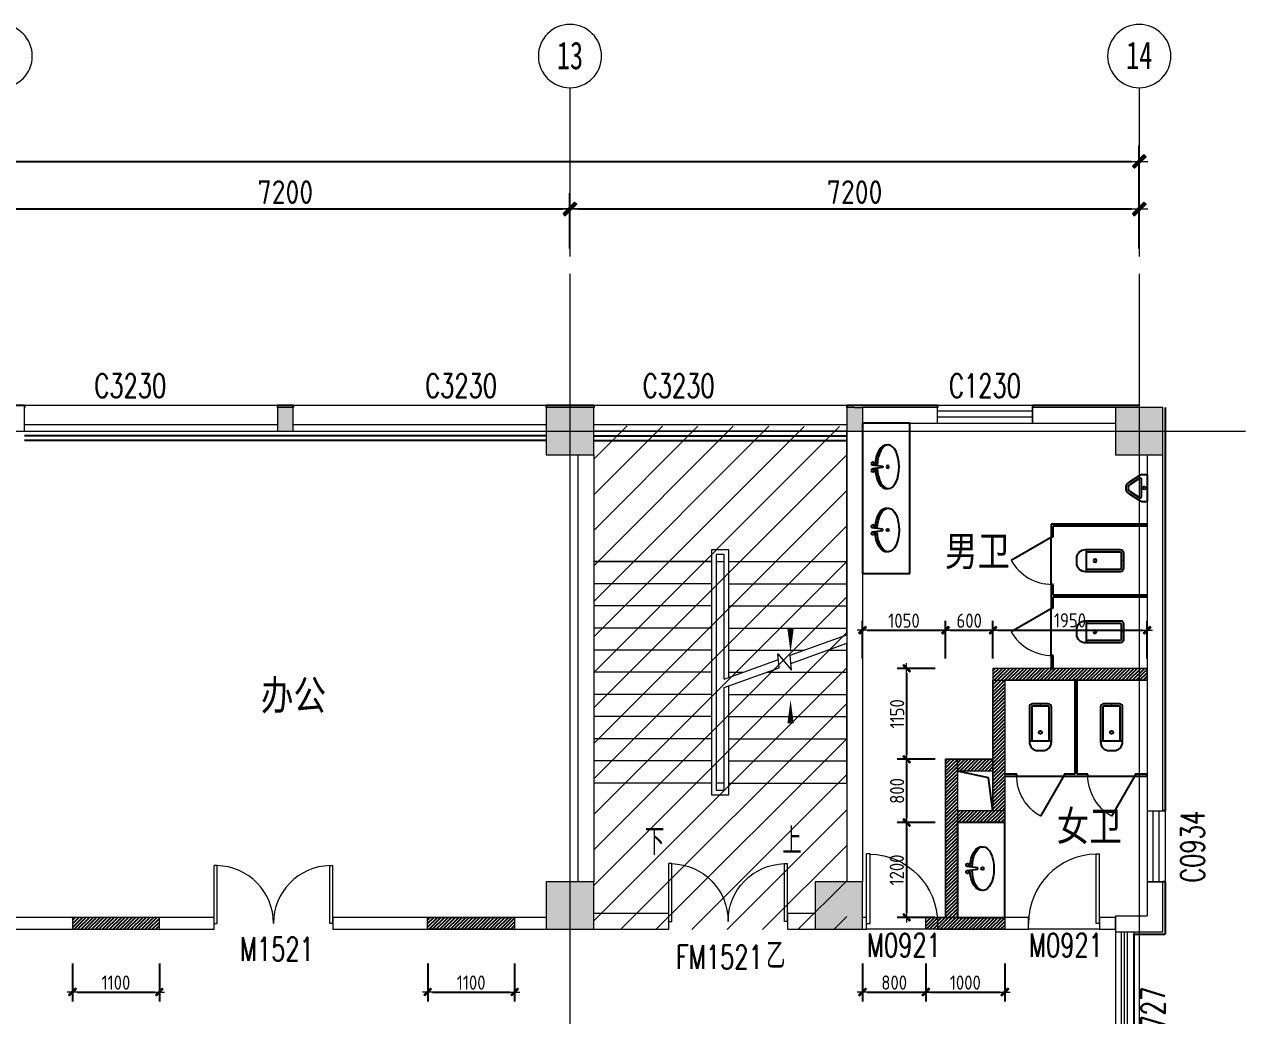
# Model space of a CAD drawing. Header units: millimetres. Extents: x 33621 to 401573, y -91663 to 133135.
# Drawn here: x 118197 to 133642, y -14097 to -1562 of the extents above; entities that cross this region are included whole.
import ezdxf
from ezdxf.enums import TextEntityAlignment as Align

# ---------------------------------------------------------------- set-up
doc = ezdxf.new("R2010")
doc.units = ezdxf.units.MM
doc.header["$LTSCALE"] = 10
doc.linetypes.add('DOTE', pattern=[2.42, 2, -0.2, 0.02, -0.2])
doc.layers.get('0').update_dxf_attribs({"color": 253})
doc.layers.get('Defpoints').update_dxf_attribs({"color": 250})
for name, color, linetype in [('3', 253, 'Continuous'), ('DIM_SYMB', 253, 'Continuous'), ('Dim【尺寸标注】', 253, 'Continuous'), ('LATRINE', 253, 'Continuous'), ('LAYER3', 253, 'Continuous'), ('LAYER4', 253, 'Continuous'), ('LAYER5', 253, 'Continuous'), ('LVTRY', 253, 'Continuous'), ('PUB_DIM', 253, 'Continuous'), ('PUB_TEXT', 253, 'Continuous'), ('SURFACE', 253, 'Continuous'), ('WINDOW_TEXT', 253, 'Continuous'), ('家具', 253, 'Continuous'), ('拆除墙体', 253, 'Continuous')]:
    doc.layers.add(name, color=color, linetype=linetype)
for name, color, linetype, lineweight in [('AXIS【轴号】', 253, 'Continuous', 0), ('COLUMN', 253, 'Continuous', 0), ('DOTE', 253, 'DOTE', 0), ('FC-FLOOR【地材分格】', 253, 'Continuous', 0), ('PUB_HATCH', 253, 'Continuous', 0), ('STAIR', 253, 'Continuous', 0), ('WALL', 253, 'Continuous', 0), ('Wall【墙体】', 253, 'Continuous', 0), ('WINDOW', 253, 'Continuous', 0), ('Xline【辅助线】', 253, 'Continuous', 0)]:
    doc.layers.add(name, color=color, linetype=linetype, lineweight=lineweight)
doc.styles.add('_TCH_DIM', font='SIMPLEX', dxfattribs={"bigfont": 'GBCBIG'})
doc.styles.add('_TCH_WINDOW', font='SIMPLEX', dxfattribs={"bigfont": 'GBCBIG'})
doc.styles.add('CCD_DIM', font='ARCHS.SHX')
doc.styles.add('宋体', font='', dxfattribs={"width": 0.7})
doc.styles.get('宋体').set_extended_font_data('SimSun')
doc.dimstyles.new('ZL_1：100', dxfattribs={"dimtxt": 3, "dimasz": 1, "dimexe": 2, "dimexo": 2, "dimgap": 0.6, "dimtad": 1, "dimdec": 0, "dimrnd": 5, "dimdsep": 46, "dimtxsty": 'CCD_DIM', "dimblk": 'WS-cj', "dimblk1": 'WS-cj', "dimblk2": 'WS-cj', "dimcen": 1, "dimclrd": 44, "dimclre": 44, "dimclrt": 2, "dimadec": 0, "dimazin": 2, "dimtfac": 1, "dimtdec": 0, "dimtix": 1, "dimtmove": 2, "dimatfit": 3, "dimldrblk": 'hl_arrow2', "dimfxl": 5, "dimfxlon": 1, "dimarcsym": 0})
doc.dimstyles.new('ZL_1：60', dxfattribs={"dimscale": 60, "dimtxt": 3, "dimasz": 1, "dimexe": 2, "dimexo": 2, "dimgap": 0.5, "dimtad": 1, "dimdec": 0, "dimrnd": 5, "dimdsep": 46, "dimtxsty": 'CCD_DIM', "dimblk": 'WS-cj', "dimblk1": 'WS-cj', "dimblk2": 'WS-cj', "dimcen": 0, "dimclrd": 44, "dimclre": 44, "dimclrt": 2, "dimadec": 0, "dimazin": 0, "dimtfac": 1, "dimtdec": 0, "dimtix": 1, "dimtofl": 0, "dimtmove": 2, "dimatfit": 3, "dimldrblk": 'hl_arrow2', "dimfxl": 6, "dimfxlon": 1, "dimarcsym": 0})

# ---------------------------------------------------------------- blocks, each defined once
blk = doc.blocks.new('A$C22332745')
at = {"layer": 'LAYER3', "color": 181, "extrusion": (0, 0, -1)}
for centre, ratio, start_param, end_param in [((277, 214), 0.5, 4.782885, 10.934222), ((277, 195), 0.531076, 4.795815, 6.348539), ((277, 195), 0.531076, 3.076239, 4.638107)]:
    blk.add_ellipse(centre, major_axis=(-277, 0), ratio=ratio, start_param=start_param, end_param=end_param, dxfattribs=at)
at = {"layer": 'LAYER4', "color": 252}
for p, q in [((267, 148), (249, 9)), ((285, 148), (267, 148)), ((302, 9), (285, 148))]:
    blk.add_line(p, q, dxfattribs=at)
for centre in [(231, 18), (320, 18)]:
    blk.add_circle(centre, 17.9, dxfattribs=at)
at = {"layer": 'LAYER5', "color": 251}
blk.add_circle((277, 208), 16, dxfattribs=at)
blk = doc.blocks.new('A$C2CC91CCB')
at = {"color": 251, "rotation": 90}
blk.add_blockref('A$C22332745', (353, 0), dxfattribs=at)
blk = doc.blocks.new('A$C477C625D')
at = {"color": 7}
blk.add_blockref('A$C2CC91CCB', (0, 0), dxfattribs=at)
blk = doc.blocks.new('A$C4D690477')
at = {"layer": '家具', "color": 251}
blk.add_blockref('A$C477C625D', (0, 0), dxfattribs=at)
blk = doc.blocks.new('$lvtry$00000007')
for p, q in [((-170, 0, 0), (170, 0, 0)), ((-170, -61, 0), (-170, 0, 0)), ((-162, -88, 0), (-69, -231, 0)), ((-124, -91, 0), (-43, -216, 0)), ((-116, -76, 0), (116, -76, 0)), ((43, -216, 0), (124, -91, 0)), ((69, -231, 0), (162, -88, 0)), ((170, -61, 0), (170, 0, 0))]:
    blk.add_line(p, q)
blk.add_circle((0, -38, 0), 17.7)
for centre, radius, start, end in [((-120, -61, 0), 50, 180, 213.0863), ((-116, -86, 0), 10, 90, 213.0863), ((116, -86, 0), 10, 326.9137, 90), ((120, -61, 0), 50, 326.9137, 0), ((0, -191, 0), 80, 210, 330), ((0, -191, 0), 50, 210, 330)]:
    blk.add_arc(centre, radius, start, end)
blk = doc.blocks.new('$lvtry$00000200')
for p, q in [((-140, -40, 0), (-140, -480, 0)), ((-110, -40, 0), (-110, -470, 0)), ((100, 0, 0), (-100, 0, 0)), ((100, -30, 0), (-100, -30, 0)), ((110, -470, 0), (110, -40, 0)), ((140, -480, 0), (140, -40, 0)), ((140, -470, 0), (-140, -470, 0)), ((-30, -590, 0), (30, -590, 0))]:
    blk.add_line(p, q)
blk.add_circle((0, -359, 0), 20)
for centre, radius, start, end in [((-100, -40, 0), 40, 90, 180), ((-100, -40, 0), 10, 90, 180), ((100, -40, 0), 40, 0, 90), ((100, -40, 0), 10, 0, 90), ((-30, -480, 0), 110, 180, 270), ((30, -480, 0), 110, 270, 0)]:
    blk.add_arc(centre, radius, start, end)
blk.add_point((0, 0))
blk = doc.blocks.new('$TCHSYS$APDOOR2D')
blk.add_line((0.5, 0), (0, 0.866))
at = {"lineweight": 13}
blk.add_arc((0.5, 0), 1, 120, 180, dxfattribs=at)
blk = doc.blocks.new('$DorLib2D$00000002')
for p, q in [((-0.5, 0), (-0.5, 0.4875)), ((-0.475, 0.4875), (-0.5, 0.4875)), ((-0.475, 0), (-0.475, 0.4875)), ((0.475, 0), (0.475, 0.4875)), ((0.475, 0.4875), (0.5, 0.4875)), ((0.5, 0), (0.5, 0.4875)), ((-0.5, 0), (-0.475, 0)), ((0.5, 0), (0.475, 0))]:
    blk.add_line(p, q)
at = {"lineweight": 13}
for centre, start, end in [((-0.4875, 0), 0, 88.53072), ((0.4875, 0), 91.46928, 180)]:
    blk.add_arc(centre, 0.4875, start, end, dxfattribs=at)
blk = doc.blocks.new('$DorLib2D$00000001')
for p, q in [((0.45, 0.975), (0.5, 0.975)), ((0.45, 0), (0.45, 0.975)), ((0.5, 0), (0.5, 0.975)), ((0.5, 0), (0.45, 0))]:
    blk.add_line(p, q)
at = {"lineweight": 13}
blk.add_arc((0.475, 0), 0.975, 91.4693, 180, dxfattribs=at)
blk = doc.blocks.new('$WINLIB2D$00000004')
for p, q in [((-0.5, 0.5), (0.5, 0.5)), ((-0.5, 0.5), (-0.5, -0.5)), ((0.5, -0.5), (0.5, 0.5)), ((-0.5, 0.2406), (0.5, 0.2406)), ((-0.5, -0.5), (0.5, -0.5))]:
    blk.add_line(p, q)
blk = doc.blocks.new('$TCHSYS$WIN2D')
for p, q in [((-0.5, 0.5), (0.5, 0.5)), ((-0.5, 0.5), (-0.5, -0.5)), ((0.5, 0.5), (0.5, -0.5)), ((0.5, 0.167), (-0.5, 0.167)), ((0.5, -0.167), (-0.5, -0.167)), ((-0.5, -0.5), (0.5, -0.5))]:
    blk.add_line(p, q)
blk = doc.blocks.new('$WINLIB2D$00000005')
for p, q in [((-0.5, 0.5), (0.5, 0.5)), ((-0.5, 0.5), (-0.5, -0.5)), ((0.5, -0.5), (0.5, 0.5)), ((0.5, 0.1667), (-0.5, 0.1667)), ((0.5, 0), (-0.5, 0)), ((0.5, -0.1667), (-0.5, -0.1667)), ((-0.5, -0.5), (0.5, -0.5))]:
    blk.add_line(p, q)
blk = doc.blocks.new('hl_Axis-A1')
at = {"color": 150, "ltscale": 2}
blk.add_line((21.33, 0), (0, 0), dxfattribs=at)
at = {"color": 150}
blk.add_circle((25.33, 0), 4, dxfattribs=at)
at = {"color": 50, "style": '宋体', "width": 0.7}
blk.add_attdef('轴号', text='', height=3.5, dxfattribs=at).set_placement((25.33, 0), align=Align.MIDDLE_CENTER)
blk = doc.blocks.new('WS-cj')
blk.add_hatch(color=2).paths.add_polyline_path([(0.59, 0.82), (-0.82, -0.59), (-0.59, -0.82), (0.82, 0.59)])
at = {"color": 2, "linetype": 'ByBlock', "lineweight": 0}
for p, q in [((-1.1, 0), (0, 0)), ((0, 0), (1.1, 0))]:
    blk.add_line(p, q, dxfattribs=at)
at = {"color": 2}
blk.add_lwpolyline([(0.59, 0.82), (-0.82, -0.59), (-0.59, -0.82), (0.82, 0.59)], close=True, dxfattribs=at)
blk = doc.blocks.new('*D271')
at = {"layer": 'Defpoints', "color": 0, "transparency": 16777216}
for p in [(41938, 2411), (34738, 1811), (41938, 1811)]:
    blk.add_point(p, dxfattribs=at)
at = {"layer": 'Dim【尺寸标注】', "color": 44, "lineweight": -2, "transparency": 16777216}
for p, q in [((34738, 1911), (34738, 2611)), ((41938, 1911), (41938, 2611)), ((34838, 2411), (41838, 2411))]:
    blk.add_line(p, q, dxfattribs=at)
at = {"layer": 'Dim【尺寸标注】', "color": 44, "lineweight": -2, "transparency": 16777216, "xscale": 100, "yscale": 100, "zscale": 100, "rotation": 180}
blk.add_blockref('WS-cj', (34738, 2411), dxfattribs=at)
at = {"layer": 'Dim【尺寸标注】', "color": 44, "lineweight": -2, "transparency": 16777216, "xscale": 100, "yscale": 100, "zscale": 100}
blk.add_blockref('WS-cj', (41938, 2411), dxfattribs=at)
at = {"layer": 'Dim【尺寸标注】', "color": 2, "transparency": 16777216, "insert": (38338, 2623), "char_height": 300, "attachment_point": 5, "style": 'CCD_DIM'}
blk.add_mtext('7200', dxfattribs=at)
blk = doc.blocks.new('hl_arrow2')
at = {"color": 2}
blk.add_line((-0.22, 0), (-1, 0), dxfattribs=at)
blk.add_lwpolyline([(-0.22, 0), (-0.86, -0.69), (-0.65, -0.86), (0, 0), (-0.65, 0.86), (-0.86, 0.69)], close=True, dxfattribs=at)
blk = doc.blocks.new('*D272')
at = {"layer": 'Defpoints', "color": 0, "transparency": 16777216}
for p in [(49138, 2411), (41938, 1811), (49138, 1811)]:
    blk.add_point(p, dxfattribs=at)
at = {"layer": 'Dim【尺寸标注】', "color": 44, "lineweight": -2, "transparency": 16777216}
for p, q in [((41938, 1911), (41938, 2611)), ((49138, 1911), (49138, 2611)), ((42038, 2411), (49038, 2411))]:
    blk.add_line(p, q, dxfattribs=at)
at = {"layer": 'Dim【尺寸标注】', "color": 44, "lineweight": -2, "transparency": 16777216, "xscale": 100, "yscale": 100, "zscale": 100, "rotation": 180}
blk.add_blockref('WS-cj', (41938, 2411), dxfattribs=at)
at = {"layer": 'Dim【尺寸标注】', "color": 44, "lineweight": -2, "transparency": 16777216, "xscale": 100, "yscale": 100, "zscale": 100}
blk.add_blockref('WS-cj', (49138, 2411), dxfattribs=at)
at = {"layer": 'Dim【尺寸标注】', "color": 2, "transparency": 16777216, "insert": (45538, 2623), "char_height": 300, "attachment_point": 5, "style": 'CCD_DIM'}
blk.add_mtext('7200', dxfattribs=at)
blk = doc.blocks.new('*D273')
at = {"layer": 'Defpoints', "color": 0, "transparency": 16777216}
for p in [(49138, 3011), (-44462, 1811), (49138, 1811)]:
    blk.add_point(p, dxfattribs=at)
at = {"layer": 'Dim【尺寸标注】', "color": 44, "lineweight": -2, "transparency": 16777216}
for p, q in [((-44462, 2511), (-44462, 3211)), ((49138, 2511), (49138, 3211)), ((-44362, 3011), (49038, 3011))]:
    blk.add_line(p, q, dxfattribs=at)
at = {"layer": 'Dim【尺寸标注】', "color": 44, "lineweight": -2, "transparency": 16777216, "xscale": 100, "yscale": 100, "zscale": 100, "rotation": 180}
blk.add_blockref('WS-cj', (-44462, 3011), dxfattribs=at)
at = {"layer": 'Dim【尺寸标注】', "color": 44, "lineweight": -2, "transparency": 16777216, "xscale": 100, "yscale": 100, "zscale": 100}
blk.add_blockref('WS-cj', (49138, 3011), dxfattribs=at)
at = {"layer": 'Dim【尺寸标注】', "color": 2, "transparency": 16777216, "insert": (2338, 3217), "char_height": 300, "attachment_point": 5, "style": 'CCD_DIM'}
blk.add_mtext('93600', dxfattribs=at)
blk = doc.blocks.new('*D539')
at = {"layer": 'Defpoints', "color": 0, "transparency": 16777216}
for p in [(118804, -13320), (119904, -13320), (119904, -13800)]:
    blk.add_point(p, dxfattribs=at)
at = {"layer": 'FC-FLOOR【地材分格】', "color": 44, "lineweight": -2, "transparency": 16777216}
for p, q in [((118804, -13440), (118804, -13920)), ((119904, -13440), (119904, -13920)), ((118864, -13800), (119844, -13800))]:
    blk.add_line(p, q, dxfattribs=at)
at = {"layer": 'FC-FLOOR【地材分格】', "color": 44, "lineweight": -2, "transparency": 16777216, "xscale": 60, "yscale": 60, "zscale": 60, "rotation": 180}
blk.add_blockref('WS-cj', (118804, -13800), dxfattribs=at)
at = {"layer": 'FC-FLOOR【地材分格】', "color": 44, "lineweight": -2, "transparency": 16777216, "xscale": 60, "yscale": 60, "zscale": 60}
blk.add_blockref('WS-cj', (119904, -13800), dxfattribs=at)
at = {"layer": 'FC-FLOOR【地材分格】', "color": 2, "transparency": 16777216, "insert": (119354, -13680), "char_height": 180, "attachment_point": 5, "style": 'CCD_DIM'}
blk.add_mtext('1100', dxfattribs=at)
blk = doc.blocks.new('*D540')
at = {"layer": 'Defpoints', "color": 0, "transparency": 16777216}
for p in [(123297, -13320), (124397, -13320), (124397, -13800)]:
    blk.add_point(p, dxfattribs=at)
at = {"layer": 'FC-FLOOR【地材分格】', "color": 44, "lineweight": -2, "transparency": 16777216}
for p, q in [((123297, -13440), (123297, -13920)), ((124397, -13440), (124397, -13920)), ((123357, -13800), (124337, -13800))]:
    blk.add_line(p, q, dxfattribs=at)
at = {"layer": 'FC-FLOOR【地材分格】', "color": 44, "lineweight": -2, "transparency": 16777216, "xscale": 60, "yscale": 60, "zscale": 60, "rotation": 180}
blk.add_blockref('WS-cj', (123297, -13800), dxfattribs=at)
at = {"layer": 'FC-FLOOR【地材分格】', "color": 44, "lineweight": -2, "transparency": 16777216, "xscale": 60, "yscale": 60, "zscale": 60}
blk.add_blockref('WS-cj', (124397, -13800), dxfattribs=at)
at = {"layer": 'FC-FLOOR【地材分格】', "color": 2, "transparency": 16777216, "insert": (123847, -13680), "char_height": 180, "attachment_point": 5, "style": 'CCD_DIM'}
blk.add_mtext('1100', dxfattribs=at)
blk = doc.blocks.new('*D549')
at = {"layer": 'Defpoints', "color": 0, "transparency": 16777216}
for p in [(128797, -13320), (129597, -13320), (129597, -13800)]:
    blk.add_point(p, dxfattribs=at)
at = {"layer": 'FC-FLOOR【地材分格】', "color": 44, "lineweight": -2, "transparency": 16777216}
for p, q in [((128797, -13440), (128797, -13920)), ((129597, -13440), (129597, -13920)), ((128857, -13800), (129537, -13800))]:
    blk.add_line(p, q, dxfattribs=at)
at = {"layer": 'FC-FLOOR【地材分格】', "color": 44, "lineweight": -2, "transparency": 16777216, "xscale": 60, "yscale": 60, "zscale": 60, "rotation": 180}
blk.add_blockref('WS-cj', (128797, -13800), dxfattribs=at)
at = {"layer": 'FC-FLOOR【地材分格】', "color": 44, "lineweight": -2, "transparency": 16777216, "xscale": 60, "yscale": 60, "zscale": 60}
blk.add_blockref('WS-cj', (129597, -13800), dxfattribs=at)
at = {"layer": 'FC-FLOOR【地材分格】', "color": 2, "transparency": 16777216, "insert": (129197, -13680), "char_height": 180, "attachment_point": 5, "style": 'CCD_DIM'}
blk.add_mtext('800', dxfattribs=at)
blk = doc.blocks.new('*D550')
at = {"layer": 'Defpoints', "color": 0, "transparency": 16777216}
for p in [(129597, -13320), (130597, -13320), (130597, -13800)]:
    blk.add_point(p, dxfattribs=at)
at = {"layer": 'FC-FLOOR【地材分格】', "color": 44, "lineweight": -2, "transparency": 16777216}
for p, q in [((129597, -13440), (129597, -13920)), ((130597, -13440), (130597, -13920)), ((129657, -13800), (130537, -13800))]:
    blk.add_line(p, q, dxfattribs=at)
at = {"layer": 'FC-FLOOR【地材分格】', "color": 44, "lineweight": -2, "transparency": 16777216, "xscale": 60, "yscale": 60, "zscale": 60, "rotation": 180}
blk.add_blockref('WS-cj', (129597, -13800), dxfattribs=at)
at = {"layer": 'FC-FLOOR【地材分格】', "color": 44, "lineweight": -2, "transparency": 16777216, "xscale": 60, "yscale": 60, "zscale": 60}
blk.add_blockref('WS-cj', (130597, -13800), dxfattribs=at)
at = {"layer": 'FC-FLOOR【地材分格】', "color": 2, "transparency": 16777216, "insert": (130097, -13680), "char_height": 180, "attachment_point": 5, "style": 'CCD_DIM'}
blk.add_mtext('1000', dxfattribs=at)
blk = doc.blocks.new('*D552')
at = {"layer": 'Defpoints', "color": 0, "transparency": 16777216}
for p in [(132397, -9223), (130446, -9703), (132397, -9703)]:
    blk.add_point(p, dxfattribs=at)
at = {"layer": 'FC-FLOOR【地材分格】', "color": 44, "lineweight": -2, "transparency": 16777216}
for p, q in [((130446, -9583), (130446, -9103)), ((132397, -9583), (132397, -9103)), ((130506, -9223), (132337, -9223))]:
    blk.add_line(p, q, dxfattribs=at)
at = {"layer": 'FC-FLOOR【地材分格】', "color": 44, "lineweight": -2, "transparency": 16777216, "xscale": 60, "yscale": 60, "zscale": 60, "rotation": 180}
blk.add_blockref('WS-cj', (130446, -9223), dxfattribs=at)
at = {"layer": 'FC-FLOOR【地材分格】', "color": 44, "lineweight": -2, "transparency": 16777216, "xscale": 60, "yscale": 60, "zscale": 60}
blk.add_blockref('WS-cj', (132397, -9223), dxfattribs=at)
at = {"layer": 'FC-FLOOR【地材分格】', "color": 2, "transparency": 16777216, "insert": (131421, -9099), "char_height": 180, "attachment_point": 5, "style": 'CCD_DIM'}
blk.add_mtext('1950', dxfattribs=at)
blk = doc.blocks.new('*D553')
at = {"layer": 'Defpoints', "color": 0, "transparency": 16777216}
for p in [(129846, -9223), (128797, -9703), (129846, -9703)]:
    blk.add_point(p, dxfattribs=at)
at = {"layer": 'FC-FLOOR【地材分格】', "color": 44, "lineweight": -2, "transparency": 16777216}
for p, q in [((128797, -9583), (128797, -9103)), ((129846, -9583), (129846, -9103)), ((128857, -9223), (129786, -9223))]:
    blk.add_line(p, q, dxfattribs=at)
at = {"layer": 'FC-FLOOR【地材分格】', "color": 44, "lineweight": -2, "transparency": 16777216, "xscale": 60, "yscale": 60, "zscale": 60, "rotation": 180}
blk.add_blockref('WS-cj', (128797, -9223), dxfattribs=at)
at = {"layer": 'FC-FLOOR【地材分格】', "color": 44, "lineweight": -2, "transparency": 16777216, "xscale": 60, "yscale": 60, "zscale": 60}
blk.add_blockref('WS-cj', (129846, -9223), dxfattribs=at)
at = {"layer": 'FC-FLOOR【地材分格】', "color": 2, "transparency": 16777216, "insert": (129321, -9103), "char_height": 180, "attachment_point": 5, "style": 'CCD_DIM'}
blk.add_mtext('1050', dxfattribs=at)
blk = doc.blocks.new('*D554')
at = {"layer": 'Defpoints', "color": 0, "transparency": 16777216}
for p in [(129834, -9706), (129354, -10856), (129834, -10856)]:
    blk.add_point(p, dxfattribs=at)
at = {"layer": 'FC-FLOOR【地材分格】', "color": 44, "lineweight": -2, "transparency": 16777216}
for p, q in [((129714, -9706), (129234, -9706)), ((129354, -9766), (129354, -10796)), ((129714, -10856), (129234, -10856))]:
    blk.add_line(p, q, dxfattribs=at)
at = {"layer": 'FC-FLOOR【地材分格】', "color": 44, "lineweight": -2, "transparency": 16777216, "xscale": 60, "yscale": 60, "zscale": 60}
for p, rotation in [((129354, -9706), 90), ((129354, -10856), 270)]:
    blk.add_blockref('WS-cj', p, dxfattribs=dict(at, rotation=rotation))
at = {"layer": 'FC-FLOOR【地材分格】', "color": 2, "transparency": 16777216, "insert": (129234, -10281), "char_height": 180, "attachment_point": 5, "rotation": 90, "style": 'CCD_DIM'}
blk.add_mtext('1150', dxfattribs=at)
blk = doc.blocks.new('*D555')
at = {"layer": 'Defpoints', "color": 0, "transparency": 16777216}
for p in [(129834, -10856), (129354, -11656), (129834, -11656)]:
    blk.add_point(p, dxfattribs=at)
at = {"layer": 'FC-FLOOR【地材分格】', "color": 44, "lineweight": -2, "transparency": 16777216}
for p, q in [((129714, -10856), (129234, -10856)), ((129354, -10916), (129354, -11596)), ((129714, -11656), (129234, -11656))]:
    blk.add_line(p, q, dxfattribs=at)
at = {"layer": 'FC-FLOOR【地材分格】', "color": 44, "lineweight": -2, "transparency": 16777216, "xscale": 60, "yscale": 60, "zscale": 60}
for p, rotation in [((129354, -10856), 90), ((129354, -11656), 270)]:
    blk.add_blockref('WS-cj', p, dxfattribs=dict(at, rotation=rotation))
at = {"layer": 'FC-FLOOR【地材分格】', "color": 2, "transparency": 16777216, "insert": (129234, -11256), "char_height": 180, "attachment_point": 5, "rotation": 90, "style": 'CCD_DIM'}
blk.add_mtext('800', dxfattribs=at)
blk = doc.blocks.new('*D556')
at = {"layer": 'Defpoints', "color": 0, "transparency": 16777216}
for p in [(130446, -9223), (129846, -9703), (130446, -9703)]:
    blk.add_point(p, dxfattribs=at)
at = {"layer": 'FC-FLOOR【地材分格】', "color": 44, "lineweight": -2, "transparency": 16777216}
for p, q in [((129846, -9583), (129846, -9103)), ((130446, -9583), (130446, -9103)), ((129906, -9223), (130386, -9223))]:
    blk.add_line(p, q, dxfattribs=at)
at = {"layer": 'FC-FLOOR【地材分格】', "color": 44, "lineweight": -2, "transparency": 16777216, "xscale": 60, "yscale": 60, "zscale": 60, "rotation": 180}
blk.add_blockref('WS-cj', (129846, -9223), dxfattribs=at)
at = {"layer": 'FC-FLOOR【地材分格】', "color": 44, "lineweight": -2, "transparency": 16777216, "xscale": 60, "yscale": 60, "zscale": 60}
blk.add_blockref('WS-cj', (130446, -9223), dxfattribs=at)
at = {"layer": 'FC-FLOOR【地材分格】', "color": 2, "transparency": 16777216, "insert": (130146, -9103), "char_height": 180, "attachment_point": 5, "style": 'CCD_DIM'}
blk.add_mtext('600', dxfattribs=at)
blk = doc.blocks.new('*D557')
at = {"layer": 'Defpoints', "color": 0, "transparency": 16777216}
for p in [(129834, -11656), (129354, -12856), (129834, -12856)]:
    blk.add_point(p, dxfattribs=at)
at = {"layer": 'FC-FLOOR【地材分格】', "color": 44, "lineweight": -2, "transparency": 16777216}
for p, q in [((129714, -11656), (129234, -11656)), ((129354, -11716), (129354, -12796)), ((129714, -12856), (129234, -12856))]:
    blk.add_line(p, q, dxfattribs=at)
at = {"layer": 'FC-FLOOR【地材分格】', "color": 44, "lineweight": -2, "transparency": 16777216, "xscale": 60, "yscale": 60, "zscale": 60}
for p, rotation in [((129354, -11656), 90), ((129354, -12856), 270)]:
    blk.add_blockref('WS-cj', p, dxfattribs=dict(at, rotation=rotation))
at = {"layer": 'FC-FLOOR【地材分格】', "color": 2, "transparency": 16777216, "insert": (129230, -12256), "char_height": 180, "attachment_point": 5, "rotation": 90, "style": 'CCD_DIM'}
blk.add_mtext('1200', dxfattribs=at)
blk = doc.blocks.new('ZL_061117299')
at = {"layer": 'AXIS【轴号】'}
ref = blk.add_blockref('hl_Axis-A1', (34737.7, 1810.8), dxfattribs=dict(at, xscale=-100, yscale=100, zscale=100, rotation=270))
ref.add_attrib('轴号', '12', dxfattribs={"layer": '0', "color": 2, "height": 350, "style": '宋体', "width": 0.7}).set_placement((34737.7, 4353.9), align=Align.MIDDLE_CENTER)
ref = blk.add_blockref('hl_Axis-A1', (41937.7, 1810.8), dxfattribs=dict(at, xscale=-100, yscale=100, zscale=100, rotation=270))
ref.add_attrib('轴号', '13', dxfattribs={"layer": '0', "color": 2, "height": 350, "style": '宋体', "width": 0.7}).set_placement((41937.7, 4351.9), align=Align.MIDDLE_CENTER)
ref = blk.add_blockref('hl_Axis-A1', (49137.7, 1810.8), dxfattribs=dict(at, xscale=-100, yscale=100, zscale=100, rotation=270))
ref.add_attrib('轴号', '14', dxfattribs={"layer": '0', "color": 2, "height": 350, "style": '宋体', "width": 0.7}).set_placement((49137.7, 4353.9), align=Align.MIDDLE_CENTER)
at = {"layer": 'Dim【尺寸标注】'}
for p1, p2, distance, picture, middle in [((-44462.3, 1810.8), (49137.7, 1810.8), 1200, '*D273', (2337.7, 3217)), ((34737.7, 1810.8), (41937.7, 1810.8), 600, '*D271', (38337.7, 2623.3)), ((41937.7, 1810.8), (49137.7, 1810.8), 600, '*D272', (45537.7, 2623.3))]:
    dim = blk.add_aligned_dim(p1=p1, p2=p2, distance=distance, dimstyle='ZL_1：100', dxfattribs=at)
    dim.commit()
    dim.dimension.update_dxf_attribs({"geometry": picture, "text_midpoint": middle})

msp = doc.modelspace()

# ---------------------------------------------------------------- hatches: boundary and pattern name
at = {"layer": 'PUB_HATCH'}
for points in [[(121396.5, -6706), (121596.5, -6706), (121596.5, -6406), (121396.5, -6406)], [(124796.5, -7006), (125396.5, -7006), (125396.5, -6406), (124796.5, -6406)], [(128696.5, -6406), (128596.5, -6406), (128596.5, -6706), (128696.5, -6706)], [(128696.5, -6406), (128696.5, -6706), (128796.5, -6706), (128796.5, -6406)], [(131996.5, -7006), (132596.5, -7006), (132596.5, -6406), (131996.5, -6406)], [(124796.5, -13006), (125396.5, -13006), (125396.5, -12406), (124796.5, -12406)], [(128196.5, -13006), (128796.5, -13006), (128796.5, -12406), (128196.5, -12406)]]:
    msp.add_hatch(color=256, dxfattribs=at).paths.add_polyline_path(points)
at = {"layer": 'Xline【辅助线】'}
h = msp.add_hatch(dxfattribs=at)
h.set_pattern_fill('ANSI31', color=256, scale=100)
h.paths.add_polyline_path([(125396.5, -13004.2), (128596.5, -13011.4), (128596.5, -6646.4), (125396.5, -6639.2)])
at = {"layer": '拆除墙体'}
h = msp.add_hatch(dxfattribs=at)
h.set_pattern_fill('ANSI31', color=1, scale=10, angle=180, style=0)
h.paths.add_polyline_path([(130446, -9706), (130446, -9856), (132396.5, -9856), (132396.5, -9706)])
h = msp.add_hatch(dxfattribs=at)
h.set_pattern_fill('ANSI31', color=1, scale=10, angle=180, style=0)
h.paths.add_polyline_path([(130596, -9856), (130596, -11506), (130446, -11506), (130446, -9856)])
h = msp.add_hatch(dxfattribs=at)
h.set_pattern_fill('ANSI31', color=1, scale=10, angle=180, style=0)
h.paths.add_polyline_path([(129996, -10856), (129996, -12856), (129846, -12856), (129846, -10856)])
h = msp.add_hatch(dxfattribs=at)
h.set_pattern_fill('ANSI31', color=1, scale=10, angle=180, style=0)
h.paths.add_polyline_path([(130446, -10856), (130446, -11006), (129996, -11006), (129996, -10856)])
h = msp.add_hatch(dxfattribs=at)
h.set_pattern_fill('ANSI31', color=1, scale=10, angle=180, style=0)
h.paths.add_polyline_path([(129996, -11506), (129996, -11656), (130596, -11656), (130596, -11506)])
h = msp.add_hatch(dxfattribs=at)
h.set_pattern_fill('ANSI31', color=1, scale=10, angle=180, style=0)
h.paths.add_polyline_path([(118803.9, -12856), (118803.9, -13006), (119903.9, -13006), (119903.9, -12856)])
h = msp.add_hatch(dxfattribs=at)
h.set_pattern_fill('ANSI31', color=1, scale=10, angle=180, style=0)
h.paths.add_polyline_path([(123296.5, -13006), (123296.5, -12856), (124396.5, -12856), (124396.5, -13006)])
h = msp.add_hatch(dxfattribs=at)
h.set_pattern_fill('ANSI31', color=1, scale=10, angle=180, style=0)
h.paths.add_polyline_path([(129596.5, -13006), (129596.5, -12856), (130596.5, -12856), (130596.5, -13006)])

# ---------------------------------------------------------------- linework, layer by layer
at = {"layer": '3'}
for p, q in [((124796.5, -6766), (118196.5, -6766)), ((125396.5, -6766), (128596.5, -6766)), ((124796.5, -6826), (118196.5, -6826)), ((125396.5, -6826), (128596.5, -6826))]:
    msp.add_line(p, q, dxfattribs=at)
msp.add_lwpolyline([(130446, -11506), (130389.1, -11091.6), (129996, -11006)], dxfattribs=at)
at = {"layer": 'COLUMN'}
for p, q in [((125396.5, -6406), (124796.5, -6406)), ((132596.5, -6406), (131996.5, -6406)), ((131996.5, -6406), (131996.5, -7006)), ((132596.5, -7006), (132596.5, -6406)), ((124796.5, -6706), (124796.5, -7006)), ((125396.5, -7006), (125396.5, -6706)), ((124796.5, -7006), (125396.5, -7006)), ((131996.5, -7006), (132596.5, -7006)), ((125396.5, -12406), (124796.5, -12406)), ((124796.5, -12406), (124796.5, -13006)), ((125396.5, -13006), (125396.5, -12406)), ((128796.5, -12406), (128196.5, -12406)), ((128196.5, -12406), (128196.5, -13006)), ((128796.5, -13006), (128796.5, -12406)), ((124796.5, -13006), (125396.5, -13006)), ((128196.5, -13006), (128796.5, -13006))]:
    msp.add_line(p, q, dxfattribs=at)
at = {"layer": 'DIM_SYMB'}
for points in [[(126141.5, -11617.6, 0, 0, 0), (126141.5, -7496, 0, 0, 0), (127886.5, -7496, 0, 0, 0), (127886.5, -9506, 0, 80, 0), (127886.5, -9206, 0, 0, 0)], [(127886.5, -11605.7, 0, 0, 0), (127886.5, -10102.6, 0, 80, 0), (127886.5, -10402.6, 0, 0, 0)]]:
    msp.add_lwpolyline(points, format="xyseb", dxfattribs=at)
at = {"layer": 'DOTE', "ltscale": 0.1}
for p, q in [((125096.5, -4716.1), (125096.5, -24586.4)), ((132296.5, -4716.1), (132296.5, -24586.4)), ((36632.9, -6706), (133641.5, -6706))]:
    msp.add_line(p, q, dxfattribs=at)
at = {"layer": 'LATRINE'}
for p, q in [((131184, -7881), (131184, -8043.5)), ((132396.5, -7881), (131184, -7881)), ((131209, -8043.5), (131209, -7906)), ((132396.5, -7906), (131209, -7906)), ((132396.5, -7906), (132396.5, -7881)), ((131184, -8643.5, 400), (131184, -8043.5, 400)), ((131184, -8043.5), (131209, -8043.5)), ((131209, -8643.5), (131184, -8643.5)), ((131184, -8643.5), (131184, -8793.5)), ((131209, -8781), (131209, -8643.5)), ((131184, -8793.5), (131184, -8943.5)), ((132396.5, -8781), (131209, -8781)), ((132396.5, -8806), (132396.5, -8781)), ((131184, -9543.5, 400), (131184, -8943.5, 400)), ((131184, -8943.5), (131209, -8943.5)), ((131209, -8943.5), (131209, -8806)), ((132396.5, -8806), (131209, -8806)), ((131209, -9543.5), (131184, -9543.5)), ((131184, -9543.5), (131184, -9706)), ((131209, -9706), (131209, -9543.5)), ((131184, -9706), (131209, -9706)), ((131484, -9856), (131484, -11043.5)), ((131509, -9856), (131484, -9856)), ((131509, -9856), (131509, -11043.5)), ((130746.5, -11043.5), (130596, -11043.5)), ((130596, -11068.5), (130746.5, -11068.5)), ((130746.5, -11068.5), (130746.5, -11043.5)), ((130746.5, -11068.5, 400), (131346.5, -11068.5, 400)), ((131484, -11043.5), (131346.5, -11043.5)), ((131346.5, -11043.5), (131346.5, -11068.5)), ((131346.5, -11068.5), (131496.5, -11068.5)), ((131496.5, -11068.5), (131646.5, -11068.5)), ((131646.5, -11043.5), (131509, -11043.5)), ((131646.5, -11068.5), (131646.5, -11043.5)), ((131646.5, -11068.5, 400), (132246.5, -11068.5, 400)), ((132396.5, -11043.5), (132246.5, -11043.5)), ((132246.5, -11043.5), (132246.5, -11068.5)), ((132246.5, -11068.5), (132396.5, -11068.5)), ((132396.5, -11068.5), (132396.5, -11043.5))]:
    msp.add_line(p, q, dxfattribs=at)
for points in [[(129396.5, -8506), (129396.5, -6606), (128796.5, -6606), (128796.5, -8506)], [(130596, -12856), (130596, -11656), (129996, -11656), (129996, -12856)]]:
    msp.add_lwpolyline(points, close=True, dxfattribs=at)
at = {"layer": 'STAIR'}
for p, q in [((128596.5, -6706), (125396.5, -6706)), ((128596.5, -8356), (128596.5, -6706)), ((125396.5, -7006), (125396.5, -8356)), ((127106, -8206), (126887, -8206)), ((126887, -8206), (126887, -11306)), ((127046, -8266), (126947, -8266)), ((126947, -8266), (126947, -11246)), ((127046, -9842.9), (127046, -8266)), ((127106, -9821.2), (127106, -8206)), ((125396.5, -8356), (125396.5, -11156)), ((126887, -8356), (125396.5, -8356)), ((125396.5, -8356), (126887, -8356)), ((126947, -8356), (126947, -11156)), ((126947, -8356), (127046, -8356)), ((127046, -9842.9), (127046, -8356)), ((127106, -8356), (128596.5, -8356)), ((127106, -8356), (128596.5, -8356)), ((128596.5, -9282.9), (128596.5, -8356)), ((126887, -8636), (125396.5, -8636)), ((127106, -8636), (128596.5, -8636)), ((126887, -8916), (125396.5, -8916)), ((127106, -8916), (128596.5, -8916)), ((126887, -9196), (125396.5, -9196)), ((127106, -9196), (128596.5, -9196)), ((127882.6, -9540.7), (128596.5, -9282.9)), ((127891.4, -9643.9), (128596.5, -9389.2)), ((128596.5, -11156), (128596.5, -9389.2)), ((126887, -9476), (125396.5, -9476)), ((127106, -9476), (128061.7, -9476)), ((127741.2, -9698.1), (127726, -9520.3)), ((127726, -9520.3), (127898.4, -9726.8)), ((127898.4, -9726.8), (127882.6, -9540.7)), ((128356.1, -9476), (128596.5, -9476)), ((127046, -9842.9), (127732.4, -9595)), ((127046, -9949.2), (127741.2, -9698.1)), ((126887, -9756), (125396.5, -9756)), ((127106, -9756), (127286.4, -9756)), ((127580.8, -9756), (128596.5, -9756)), ((126887, -10036), (125396.5, -10036)), ((127046, -11156), (127046, -9949.2)), ((127046, -11246), (127046, -9949.2)), ((127106, -11306), (127106, -9927.5)), ((127106, -10036), (128596.5, -10036)), ((126887, -10316), (125396.5, -10316)), ((127106, -10316), (128596.5, -10316)), ((126887, -10596), (125396.5, -10596)), ((127106, -10596), (128596.5, -10596)), ((126887, -10876), (125396.5, -10876)), ((127106, -10876), (128596.5, -10876)), ((126887, -11156), (125396.5, -11156)), ((127046, -11156), (126947, -11156)), ((126947, -11246), (127046, -11246)), ((127106, -11156), (128596.5, -11156)), ((126887, -11306), (127106, -11306))]:
    msp.add_line(p, q, dxfattribs=at)
at = {"layer": 'SURFACE'}
for p, q in [((117896.5, -6376), (118196.5, -6376)), ((118196.5, -6376), (118196.5, -6406)), ((121396.5, -6376), (121396.5, -6406)), ((121396.5, -6376), (121596.5, -6376)), ((121596.5, -6376), (121596.5, -6406)), ((124796.5, -6376), (124796.5, -6406)), ((124796.5, -6376), (125096.5, -6376)), ((125096.5, -6376), (125396.5, -6376)), ((125396.5, -6376), (125396.5, -6406)), ((128596.5, -6376), (128596.5, -6406)), ((128596.5, -6376), (128696.5, -6376)), ((128696.5, -6376), (128796.5, -6376)), ((128796.5, -6376), (129746.5, -6376)), ((129746.5, -6376), (129746.5, -6406)), ((130946.5, -6376), (130946.5, -6406)), ((130946.5, -6376), (132296.5, -6376)), ((132626.5, -6406), (132626.5, -11506)), ((132626.5, -11506), (132596.5, -11506)), ((132626.5, -12406), (132596.5, -12406)), ((132626.5, -12406), (132626.5, -13066)), ((132226.5, -13066), (132226.5, -14806)), ((132226.5, -13066), (132626.5, -13066))]:
    msp.add_line(p, q, dxfattribs=at)
at = {"layer": 'WALL'}
for p, q in [((121596.5, -6406), (121396.5, -6406)), ((121396.5, -6406), (121396.5, -6706)), ((121596.5, -6706), (121596.5, -6406)), ((128696.5, -6406), (128596.5, -6406)), ((128596.5, -6406), (128596.5, -6706)), ((128696.5, -6406), (128796.5, -6406)), ((129746.5, -6406), (128796.5, -6406)), ((128796.5, -6406), (128796.5, -6706)), ((129746.5, -6606), (129746.5, -6406)), ((131996.5, -6406), (130946.5, -6406)), ((130946.5, -6406), (130946.5, -6606)), ((128796.5, -6606), (129746.5, -6606)), ((130946.5, -6606), (131996.5, -6606)), ((121396.5, -6706), (121596.5, -6706)), ((128596.5, -6706), (128596.5, -12406)), ((128596.5, -6706), (128696.5, -6706)), ((128696.5, -6706), (128796.5, -6706)), ((128796.5, -6706), (128796.5, -12406)), ((125196.5, -7006), (125196.5, -12406)), ((125396.5, -7006), (125396.5, -12406)), ((132396.5, -7006), (132396.5, -11506)), ((132596.5, -11506), (132596.5, -7006)), ((132396.5, -11506), (132596.5, -11506)), ((132596.5, -12406), (132396.5, -12406)), ((132396.5, -12406), (132396.5, -12836)), ((132596.5, -13036), (132596.5, -12406)), ((126346.5, -12806), (125396.5, -12806)), ((126346.5, -13006), (126346.5, -12806)), ((128196.5, -12806), (127846.5, -12806)), ((127846.5, -12806), (127846.5, -13006)), ((131996.5, -12836), (131996.5, -13036)), ((131996.5, -12836), (132396.5, -12836)), ((125396.5, -13006), (126346.5, -13006)), ((127846.5, -13006), (128196.5, -13006)), ((131996.5, -13036), (132196.5, -13036)), ((132196.5, -13036), (132596.5, -13036))]:
    msp.add_line(p, q, dxfattribs=at)
at = {"layer": 'WALL', "color": 210}
for points in [[(130446, -9706), (130446, -9856), (132396.5, -9856), (132396.5, -9706)], [(130596, -9856), (130596, -11506), (130446, -11506), (130446, -9856)], [(129996, -10856), (129996, -12856), (129846, -12856), (129846, -10856)], [(130446, -10856), (130446, -11006), (129996, -11006), (129996, -10856)], [(129996, -11506), (129996, -11656), (130596, -11656), (130596, -11506)], [(118803.9, -12856), (118803.9, -13006), (119903.9, -13006), (119903.9, -12856)], [(123296.5, -13006), (123296.5, -12856), (124396.5, -12856), (124396.5, -13006)], [(129596.5, -13006), (129596.5, -12856), (130596.5, -12856), (130596.5, -13006)]]:
    msp.add_lwpolyline(points, close=True, dxfattribs=at)
at = {"layer": 'Wall【墙体】', "color": 6}
for p, q in [((132396.5, -9706), (130446, -9706)), ((130446, -9706), (130446, -10856)), ((132396.5, -9856), (132396.5, -9706)), ((132396.5, -9856), (130596, -9856)), ((130596, -9856), (130596, -10931)), ((129846, -10856), (129846, -11581)), ((130446, -10856), (129846, -10856)), ((130596, -10931), (130596, -11056)), ((129996, -11006), (129996, -11506)), ((130446, -11006), (129996, -11006)), ((130446, -11006), (130446, -11056)), ((130446, -11056), (130446, -11506)), ((130596, -11056), (130596, -11656)), ((129846, -11581), (129846, -12856)), ((130446, -11506), (129996, -11506)), ((130596, -11656), (129996, -11656)), ((129996, -11656), (129996, -12856)), ((120596.5, -12856), (114371.5, -12856)), ((120596.5, -13006), (120596.5, -12856)), ((124796.5, -12856), (122096.5, -12856)), ((122096.5, -12856), (122096.5, -13006)), ((128846.5, -12856), (128796.5, -12856)), ((128846.5, -13006), (128846.5, -12856)), ((129846, -12856), (129746.5, -12856)), ((129746.5, -12856), (129746.5, -13006)), ((130896, -12856), (129996, -12856)), ((130896, -13006), (130896, -12856)), ((131996.5, -12856), (131796, -12856)), ((131796, -12856), (131796, -13006)), ((131996.5, -13006), (131996.5, -12856)), ((114371.5, -13006), (120596.5, -13006)), ((122096.5, -13006), (124796.5, -13006)), ((128796.5, -13006), (128846.5, -13006)), ((129746.5, -13006), (129921, -13006)), ((129921, -13006), (130896, -13006)), ((131796, -13006), (131996.5, -13006))]:
    msp.add_line(p, q, dxfattribs=at)
at = {"layer": 'WINDOW'}
for p, q in [((129746.5, -13006), (128846.5, -13006)), ((131796, -13006), (130896, -13006))]:
    msp.add_line(p, q, dxfattribs=at)

# ---------------------------------------------------------------- block references
at = {"layer": 'LATRINE', "xscale": 600, "yscale": 600, "zscale": 25, "rotation": 90}
for p in [(131196.5, -8343.5), (131196.5, -9243.5)]:
    msp.add_blockref('$TCHSYS$APDOOR2D', p, dxfattribs=at)
at = {"layer": 'LATRINE', "xscale": 600, "yscale": -600, "zscale": 25}
for p in [(131046.5, -11056), (131946.5, -11056)]:
    msp.add_blockref('$TCHSYS$APDOOR2D', p, dxfattribs=at)
at = {"layer": 'LVTRY', "extrusion": (0, 0, -1), "xscale": -1, "zscale": -1, "rotation": 90}
msp.add_blockref('$lvtry$00000007', (-132396.5, -7425, 0), dxfattribs=at)
at = {"layer": 'LVTRY', "yscale": -1, "rotation": 90.00000000000003}
for p in [(132096.5, -8343.5), (132096.5, -9243.5)]:
    msp.add_blockref('$lvtry$00000200', p, dxfattribs=at)
at = {"layer": 'LVTRY'}
for p in [(131046.5, -10156), (131946.5, -10156)]:
    msp.add_blockref('$lvtry$00000200', p, dxfattribs=at)
at = {"layer": 'PUB_DIM'}
msp.add_blockref('ZL_061117299', (83158.8, -6306), dxfattribs=at)
at = {"layer": 'WINDOW'}
ref = msp.add_blockref('$WINLIB2D$00000004', (119796.5, -6541), dxfattribs=dict(at, xscale=3200, yscale=-330, zscale=3200))
ref.add_attrib('A', 'C3230', (119081.7, -6279.8), dxfattribs={"layer": 'WINDOW_TEXT', "height": 297.5, "style": '_TCH_WINDOW', "width": 0.705882})
ref = msp.add_blockref('$WINLIB2D$00000004', (123196.5, -6541), dxfattribs=dict(at, xscale=3200, yscale=-330, zscale=3200))
ref.add_attrib('A', 'C3230', (123265.5, -6279.8), dxfattribs={"layer": 'WINDOW_TEXT', "height": 297.5, "style": '_TCH_WINDOW', "width": 0.705882})
ref = msp.add_blockref('$WINLIB2D$00000004', (126996.5, -6541), dxfattribs=dict(at, xscale=3200, yscale=-330, zscale=3200))
ref.add_attrib('A', 'C3230', (126018.1, -6279.8), dxfattribs={"layer": 'WINDOW_TEXT', "height": 297.5, "style": '_TCH_WINDOW', "width": 0.705882})
ref = msp.add_blockref('$TCHSYS$WIN2D', (130346.5, -6491), dxfattribs=dict(at, xscale=1200, yscale=-230, zscale=1200))
ref.add_attrib('A', 'C1230', (129891.5, -6279.8), dxfattribs={"layer": 'WINDOW_TEXT', "height": 297.5, "style": '_TCH_WINDOW', "width": 0.705882})
ref = msp.add_blockref('$TCHSYS$WIN2D', (132511.5, -11956), dxfattribs=dict(at, xscale=900, yscale=-230, zscale=900, rotation=270))
ref.add_attrib('A', 'C0934', (133120.3, -12417.5), dxfattribs={"layer": 'WINDOW_TEXT', "height": 297.5, "rotation": 90, "style": '_TCH_WINDOW', "width": 0.705882})
ref = msp.add_blockref('$DorLib2D$00000002', (121346.5, -12931), dxfattribs=dict(at, xscale=-1500, yscale=-1500, zscale=-1500, rotation=180))
ref.add_attrib('A', 'M1521', (120921.5, -13404.8), dxfattribs={"layer": 'WINDOW_TEXT', "height": 297.5, "rotation": 360, "style": '_TCH_WINDOW', "width": 0.705882})
at = {"layer": 'WINDOW', "xscale": 1500, "yscale": -1500, "zscale": 1500, "rotation": 180}
msp.add_blockref('$DorLib2D$00000002', (127096.5, -12906), dxfattribs=at)
at = {"layer": 'WINDOW'}
ref = msp.add_blockref('$DorLib2D$00000001', (129296.5, -12931), dxfattribs=dict(at, xscale=900, yscale=-900, zscale=900, rotation=180))
ref.add_attrib('A', 'M0921', (128851.5, -13354.8), dxfattribs={"layer": 'WINDOW_TEXT', "height": 297.5, "style": '_TCH_WINDOW', "width": 0.705882})
ref = msp.add_blockref('$DorLib2D$00000001', (131346, -12931), dxfattribs=dict(at, xscale=-900, yscale=-900, zscale=-900, rotation=180))
ref.add_attrib('A', 'M0921', (130901, -13354.8), dxfattribs={"layer": 'WINDOW_TEXT', "height": 297.5, "style": '_TCH_WINDOW', "width": 0.705882})
ref = msp.add_blockref('$WINLIB2D$00000005', (132111.5, -13906), dxfattribs=dict(at, xscale=1740, yscale=-230, zscale=1740, rotation=270))
ref.add_attrib('A', 'C1727', (132620.3, -14643), dxfattribs={"layer": 'WINDOW_TEXT', "height": 297.5, "rotation": 90, "style": '_TCH_WINDOW', "width": 0.705882})
at = {"layer": '家具', "color": 251, "xscale": -1}
msp.add_blockref('A$C4D690477', (129260.2, -7433.4), dxfattribs=at)
at = {"layer": '家具', "color": 251, "rotation": 180}
for p in [(129260.2, -7678.7), (130459.7, -11961.3)]:
    msp.add_blockref('A$C4D690477', p, dxfattribs=at)

# ---------------------------------------------------------------- texts
at = {"layer": 'PUB_TEXT', "style": '宋体', "width": 0.8}
for s, p in [('男卫', (129838.5, -8411)), ('办公', (121187.2, -10233.4)), ('女卫', (131251.4, -11889.6))]:
    msp.add_text(s, height=377.64, dxfattribs=at).set_placement(p)
at = {"layer": 'PUB_TEXT', "color": 7, "style": '_TCH_DIM'}
for s, p in [('下', (126046.6, -12067.6)), ('上', (127782.3, -12055.7))]:
    msp.add_text(s, height=337.6, dxfattribs=at).set_placement(p)
at = {"layer": 'WINDOW_TEXT', "style": '_TCH_WINDOW', "width": 0.705882}
msp.add_text('FM1521', height=297.5, dxfattribs=at).set_placement((126437.2, -13506))
at = {"layer": 'WINDOW_TEXT', "style": '_TCH_WINDOW'}
msp.add_text('乙', height=337.6, dxfattribs=at).set_placement((127577.2, -13506))

# ---------------------------------------------------------------- dimensions: what is measured, and where the dimension line sits
at = {"layer": 'FC-FLOOR【地材分格】'}
for base, p1, p2, picture, middle in [((129846.0119641, -9222.6205005), (128796.5119642, -9702.6205005), (129846.0119641, -9702.6205005), '*D553', (129321.2619641, -9102.6205005)), ((130446, -9222.6), (129846, -9702.6), (130446, -9702.6), '*D556', (130146, -9102.6)), ((132396.5119642, -9222.6205005), (130446.0119643, -9702.6205005), (132396.5119642, -9702.6205005), '*D552', (131421.2619642, -9098.8705005)), ((119903.9, -13799.6), (118803.9, -13319.6), (119903.9, -13319.6), '*D539', (119353.9, -13679.6)), ((124396.5, -13799.6), (123296.5, -13319.6), (124396.5, -13319.6), '*D540', (123846.5, -13679.6)), ((129596.5, -13799.6), (128796.5, -13319.6), (129596.5, -13319.6), '*D549', (129196.5, -13679.6)), ((130596.5, -13799.6), (129596.5, -13319.6), (130596.5, -13319.6), '*D550', (130096.5, -13679.6))]:
    dim = msp.add_linear_dim(base=base, p1=p1, p2=p2, dimstyle='ZL_1：60', dxfattribs=at)
    dim.commit()
    dim.dimension.update_dxf_attribs({"geometry": picture, "text_midpoint": middle})
for base, p1, p2, picture, middle in [((129353.9, -10856), (129833.9, -9706), (129833.9, -10856), '*D554', (129233.9, -10281)), ((129353.9, -11656), (129833.9, -10856), (129833.9, -11656), '*D555', (129233.9, -11256)), ((129353.9, -12856), (129833.9, -11656), (129833.9, -12856), '*D557', (129230.2, -12256))]:
    dim = msp.add_linear_dim(base=base, p1=p1, p2=p2, angle=90, dimstyle='ZL_1：60', dxfattribs=at)
    dim.commit()
    dim.dimension.update_dxf_attribs({"geometry": picture, "text_midpoint": middle})

doc.saveas('drawing.dxf')
